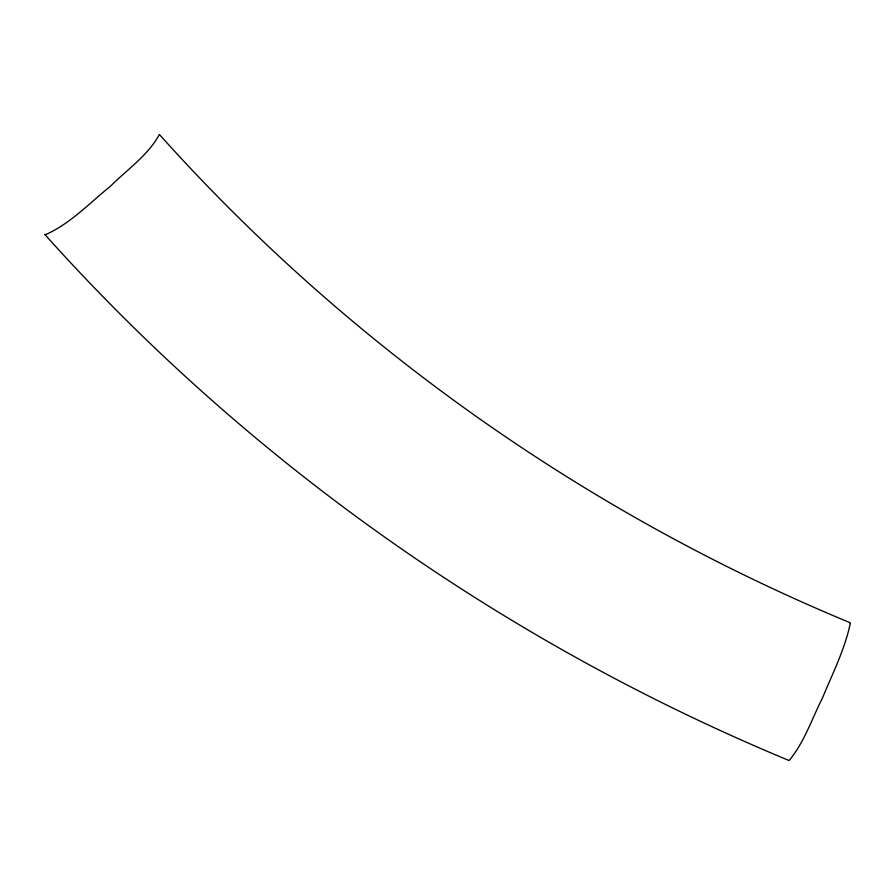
<?xml version="1.0" encoding="UTF-8"?>
<svg xmlns="http://www.w3.org/2000/svg" width="895" height="895" viewBox="0 0 895 895"><rect width="100%" height="100%" fill="white"/><g stroke="black" fill="none" stroke-linecap="round" stroke-linejoin="round"><path stroke-width="1.34" d="M850.25 623.558C844.813 649.501 832.529 673.555 822.483 697.955C811.877 718.864 804.213 742.57 789.099 760.537C506.134 643.169 249.19 462.737 44.75 234.378L45.253 234.758C69.989 224.052 89.388 203.131 110.286 186.395C126.877 169.748 148.212 155.282 159.377 134.463C349.117 346.298 587.4 513.965 850.093 622.696L850.25 623.558"/></g></svg>
